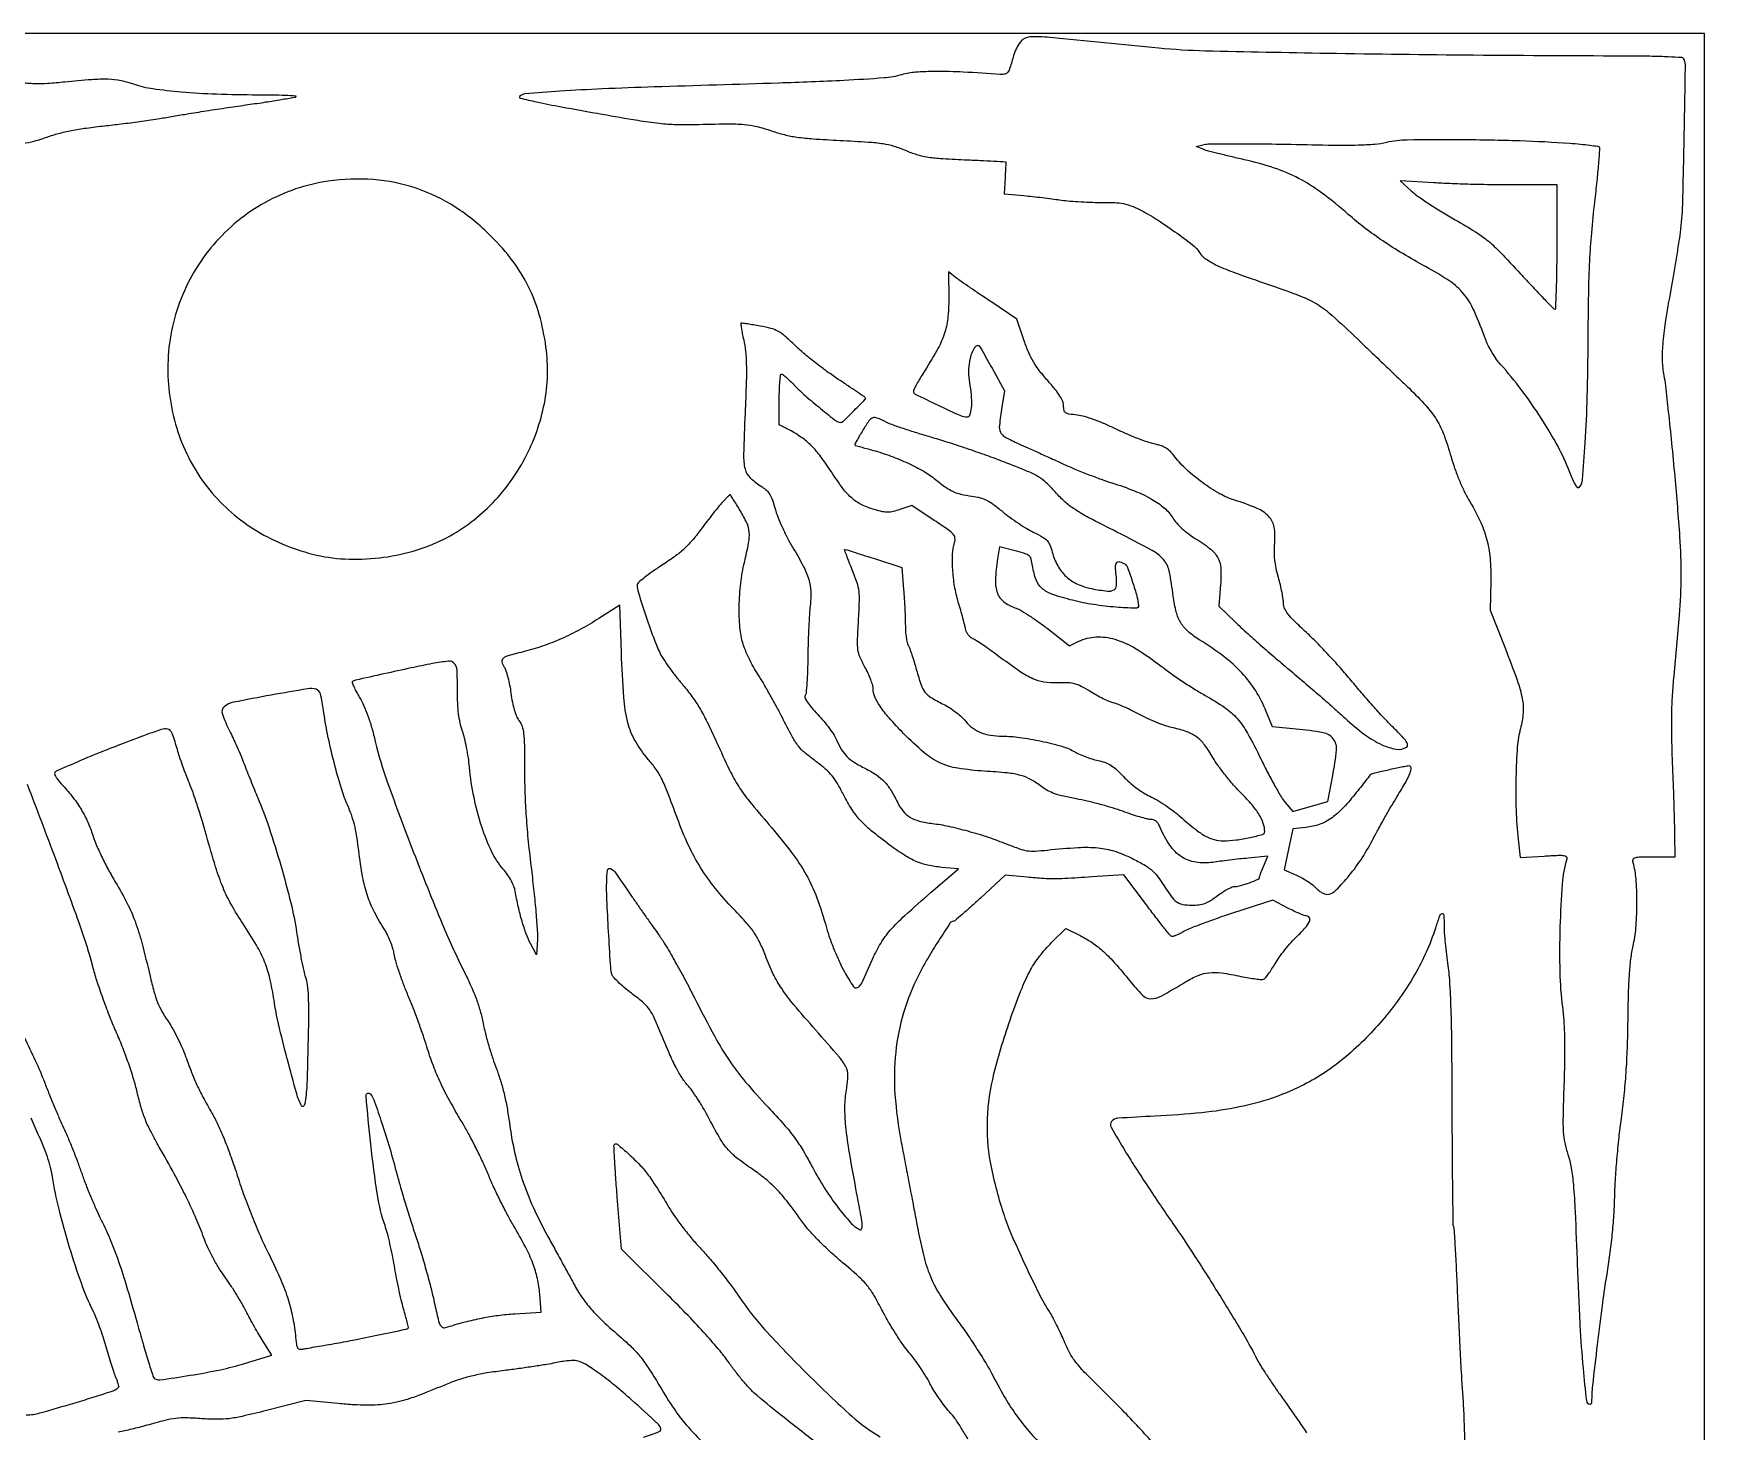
# Model space of a CAD drawing. Header units: millimetres. Extents: x 8 to 202, y 10 to 284.
# Drawn here: x 161.56 to 187.5, y 28.3 to 50 of the extents above; entities that cross this region are included whole.
import ezdxf

# ---------------------------------------------------------------- set-up
doc = ezdxf.new("R2010")
doc.units = ezdxf.units.MM
doc.layers.add('CUT', color=1, linetype='Continuous')
doc.layers.add('ENGRAVE', color=7, linetype='Continuous')

msp = doc.modelspace()

# ---------------------------------------------------------------- linework, layer by layer
at = {"layer": 'CUT'}
msp.add_lwpolyline([(147.5, 10), (187.5, 10), (187.5, 50), (147.5, 50)], close=True, dxfattribs=at)
at = {"layer": 'ENGRAVE'}
for points in [[(176.777, 49.657, -0.006692), (176.72, 49.467, -0.077588), (176.686, 49.398, -0.184506), (176.642, 49.369, -0.074488), (176.57, 49.364, 0.005503), (175.995, 49.399, 0.01334), (175.571, 49.409, 0.017416), (175.255, 49.398, 0.052705), (175.044, 49.36, -0.052049), (174.765, 49.309, -0.006331), (174.142, 49.27, -0.004273), (173.132, 49.229, -0.000719), (171.198, 49.169, 0.003583), (170.392, 49.139, 0.00653), (169.735, 49.102, 0.002667), (169.193, 49.061, 0.178013), (169.11, 49.022, 0.587622), (169.117, 48.996, 0.004852), (169.374, 48.938, 0.007212), (169.755, 48.862, 0.0017), (170.393, 48.747, 0.003202), (170.942, 48.652, 0.012992), (171.278, 48.606, 0.019326), (171.544, 48.587, 0.015891), (171.829, 48.586, -0.003791), (172.336, 48.597, -0.024039), (172.594, 48.588, -0.03998), (172.79, 48.556, -0.023207), (173.019, 48.488, 0.022574), (173.219, 48.429, 0.026403), (173.413, 48.391, 0.01754), (173.666, 48.365, 0.00431), (174.082, 48.34, -0.00358), (174.523, 48.315, -0.021335), (174.752, 48.29, -0.036819), (174.92, 48.252, -0.027285), (175.098, 48.186, 0.025205), (175.271, 48.122, 0.037349), (175.428, 48.084, 0.023595), (175.636, 48.061, 0.004563), (176.012, 48.041, -0.000758), (176.259, 48.03, -0.001264), (176.468, 48.02, -0.000065), (176.655, 48.01, -0.398859), (176.657, 48.007, -0.013809), (176.657, 48.003, -0.000024), (176.653, 47.932, -0.000182), (176.649, 47.851, -0.000113), (176.643, 47.757), (176.629, 47.512), (176.935, 47.483, -0.003994), (177.07, 47.47, -0.002696), (177.224, 47.452, -0.002716), (177.372, 47.433, -0.005402), (177.49, 47.417, 0.016221), (177.612, 47.402, 0.006652), (177.779, 47.39, 0.006573), (177.96, 47.381, 0.00837), (178.126, 47.378, -0.009575), (178.345, 47.374, -0.035169), (178.482, 47.359, -0.045892), (178.597, 47.327, -0.025838), (178.729, 47.268, -0.025393), (178.981, 47.125, -0.013205), (179.28, 46.923, -0.010426), (179.555, 46.718, -0.082232), (179.662, 46.601, 0.098163), (179.763, 46.498, 0.040708), (179.934, 46.401, 0.022616), (180.214, 46.285, 0.004695), (180.717, 46.109, -0.008533), (181.22, 45.928, -0.046422), (181.48, 45.802, -0.045781), (181.714, 45.628, -0.00816), (182.113, 45.259, -0.000037), (182.314, 45.066, -0.000027), (182.539, 44.852, -0.000027), (182.751, 44.648, -0.00006), (182.914, 44.493, -0.01794), (183.177, 44.222, -0.046643), (183.34, 44.005, -0.04849), (183.456, 43.766, -0.020726), (183.566, 43.428, 0.016368), (183.621, 43.254, 0.013064), (183.691, 43.071, 0.01337), (183.766, 42.901, 0.024738), (183.838, 42.767, -0.025464), (184.011, 42.443, -0.044059), (184.117, 42.157, -0.044573), (184.17, 41.858, -0.026763), (184.182, 41.498), (184.173, 41.051), (184.399, 40.475, -0.007189), (184.592, 39.963, -0.038869), (184.671, 39.676, -0.065825), (184.684, 39.455, -0.049295), (184.643, 39.214, 0.049537), (184.594, 38.93, 0.012292), (184.572, 38.458, 0.013073), (184.574, 37.945, 0.019071), (184.605, 37.495), (184.636, 37.21), (185.009, 37.234, -0.004031), (185.23, 37.247, -0.044759), (185.318, 37.243, -0.18942), (185.353, 37.223, -0.24984), (185.36, 37.188, 0.053285), (185.29, 36.806, 0.011471), (185.256, 36.134, 0.012651), (185.253, 35.432, 0.026931), (185.294, 34.891, -0.017324), (185.316, 34.665, -0.010213), (185.326, 34.395, -0.008544), (185.327, 34.072, -0.004955), (185.317, 33.684, 0.002654), (185.303, 33.185, 0.020411), (185.307, 32.951, 0.039026), (185.329, 32.785, 0.027334), (185.38, 32.601, -0.039016), (185.431, 32.395, -0.020771), (185.464, 32.134, -0.010113), (185.491, 31.718, -0.001477), (185.525, 30.874, 0.003705), (185.566, 29.952, 0.009508), (185.614, 29.285, 0.004724), (185.665, 28.779, 0.382571), (185.719, 28.73, 0.094322), (185.732, 28.733, 0.096288), (185.742, 28.74, 0.098475), (185.749, 28.75, 0.103723), (185.752, 28.762, -0.025858), (185.766, 29.018, -0.002326), (185.839, 29.656, -0.003266), (185.919, 30.301, -0.009432), (185.986, 30.747, 0.008756), (186.032, 31.049, 0.008399), (186.068, 31.357, 0.008609), (186.092, 31.657, 0.0108), (186.105, 31.935, -0.010465), (186.116, 32.198, -0.005334), (186.14, 32.528, -0.005296), (186.173, 32.867, -0.007908), (186.209, 33.163, 0.008784), (186.252, 33.518, 0.008855), (186.282, 33.873, 0.008206), (186.302, 34.253, 0.005688), (186.312, 34.683, -0.004233), (186.32, 35.11, -0.010569), (186.336, 35.421, -0.014229), (186.36, 35.664, -0.022913), (186.396, 35.869, 0.037613), (186.437, 36.153, 0.017868), (186.45, 36.523, 0.017492), (186.436, 36.883, 0.051164), (186.393, 37.128, -0.112634), (186.39, 37.181, -0.283944), (186.415, 37.209, -0.069328), (186.484, 37.22, -0.003854), (186.704, 37.222), (187.042, 37.222), (187.039, 37.565, 0.004253), (187.035, 37.748, 0.001135), (187.027, 38.04, 0.001151), (187.016, 38.371, 0.001187), (187.003, 38.699, -0.005508), (186.991, 39.096, -0.00895), (186.991, 39.432, -0.010108), (187.003, 39.736, -0.010945), (187.026, 40.031, 0.005328), (187.112, 40.972, 0.018744), (187.137, 41.58, 0.018832), (187.118, 42.186, 0.005415), (187.042, 43.122, 0.001647), (186.992, 43.646, 0.002111), (186.942, 44.128, 0.001623), (186.897, 44.532, 0.01811), (186.873, 44.692, -0.038783), (186.848, 44.921, -0.027965), (186.855, 45.177, -0.018826), (186.895, 45.516, -0.005746), (186.981, 46.025, 0.002513), (187.022, 46.257, 0.002007), (187.064, 46.508, 0.002029), (187.101, 46.741, 0.005135), (187.125, 46.91, 0.02602), (187.16, 47.346, 0.002678), (187.184, 48.38, 0.000639), (187.203, 49.514, 0.16191), (187.173, 49.609, 0.224489), (187.146, 49.624, 0.002644), (186.934, 49.636, 0.007357), (186.686, 49.644, 0.004663), (186.397, 49.648, -0.001589), (183.913, 49.661, -0.002089), (181.646, 49.689, -0.001555), (179.75, 49.727, -0.019231), (179.03, 49.771, 0.000619), (177.336, 49.938, 0.037024), (177.028, 49.946, 0.224193), (176.881, 49.867, 0.089772)], [(185.409, 48.296, -0.005302), (185.574, 48.282, -0.008012), (185.718, 48.266, -0.003793), (185.839, 48.25, -0.162386), (185.862, 48.239, -0.218872), (185.871, 48.214, -0.001413), (185.853, 47.978, -0.005269), (185.827, 47.707, -0.003296), (185.792, 47.389, 0.007257), (185.743, 46.906, 0.009747), (185.713, 46.468, 0.007781), (185.696, 45.959, 0.002793), (185.688, 45.234, -0.004969), (185.674, 44.361, -0.008994), (185.642, 43.648, -0.00487), (185.601, 43.071, -0.176852), (185.546, 42.952, -0.465059), (185.527, 42.953, -0.025085), (185.49, 43.012, -0.024751), (185.447, 43.097, -0.013616), (185.402, 43.204, 0.033074), (185.226, 43.588, 0.018687), (184.964, 44.029, 0.01818), (184.656, 44.472, 0.022023), (184.335, 44.862, -0.029012), (184.271, 44.942, -0.017985), (184.206, 45.042, -0.018026), (184.148, 45.146, -0.030789), (184.108, 45.237, 0.017035), (183.922, 45.698, 0.067166), (183.761, 45.959, 0.073765), (183.545, 46.155, 0.023235), (183.171, 46.381, -0.009997), (182.815, 46.584, -0.013989), (182.506, 46.78, -0.015163), (182.229, 46.979, -0.016168), (181.971, 47.191, 0.019116), (181.554, 47.528, 0.039671), (181.2, 47.751, 0.041665), (180.827, 47.909, 0.023366), (180.352, 48.041, -0.002805), (180.141, 48.09, -0.003537), (179.946, 48.138, -0.002819), (179.783, 48.18, -0.028192), (179.716, 48.202), (179.612, 48.243), (179.732, 48.274, -0.060875), (179.82, 48.286, -0.001909), (180.179, 48.288, -0.003695), (180.604, 48.287, -0.00255), (181.085, 48.279, 0.00206), (181.738, 48.267, 0.008931), (182.125, 48.269, 0.014787), (182.384, 48.283, 0.038381), (182.568, 48.312, -0.055894), (182.882, 48.351, -0.004343), (183.73, 48.354, -0.006541), (184.634, 48.337, -0.010312)], [(166.137, 47.707, 0.090504), (165.161, 47.377, 0.089365), (164.359, 46.722, 0.088924), (163.833, 45.826, 0.088491), (163.65, 44.801, 0.079359), (163.807, 43.816, 0.086608), (164.262, 42.962, 0.086604), (164.98, 42.312, 0.079344), (165.896, 41.92, 0.048832), (166.397, 41.845, 0.041316), (166.933, 41.862, 0.041192), (167.46, 41.967, 0.047718), (167.936, 42.154, 0.079722), (168.652, 42.674, 0.073821), (169.192, 43.406, 0.074172), (169.494, 44.259, 0.081822), (169.519, 45.133, 0.034286), (169.415, 45.638, 0.047149), (169.249, 46.07, 0.047017), (169.005, 46.465, 0.03383), (168.665, 46.856, 0.053609), (168.112, 47.304, 0.06224), (167.502, 47.598, 0.062579), (166.841, 47.732, 0.055105)], [(182.948, 47.556, 0.032293), (183.046, 47.477, 0.007818), (183.22, 47.359, 0.007988), (183.423, 47.23, 0.007864), (183.631, 47.107, -0.009879), (183.946, 46.92, -0.033165), (184.14, 46.78, -0.0285), (184.329, 46.605, -0.005903), (184.639, 46.275, 0.002291), (184.832, 46.066, 0.003557), (185.001, 45.888, 0.001107), (185.149, 45.736, 0.111236), (185.174, 45.72, 0.508465), (185.189, 45.73, 0.001808), (185.2, 45.988, 0.006324), (185.208, 46.297, 0.003383), (185.211, 46.678), (185.211, 47.65), (184.514, 47.649, -0.003978), (184.209, 47.651, -0.002865), (183.868, 47.658, -0.002894), (183.545, 47.669, -0.00626), (183.296, 47.681), (182.776, 47.714)], [(175.769, 45.883, -0.028906), (175.754, 45.575, -0.056147), (175.7, 45.335, -0.045374), (175.586, 45.082, -0.013251), (175.366, 44.716, 0.008124), (175.31, 44.625, 0.011101), (175.264, 44.542, 0.008086), (175.227, 44.472, 0.115004), (175.221, 44.445, 0.286799), (175.247, 44.404, 0.00231), (175.606, 44.231, 0.004473), (175.951, 44.07, 0.107019), (176.055, 44.048, 0.321929), (176.099, 44.08, 0.055836), (176.123, 44.188, 0.042351), (176.125, 44.343, 0.024201), (176.104, 44.53, -0.028257), (176.084, 44.713, -0.04294), (176.09, 44.873, -0.049416), (176.12, 45.011, -0.062995), (176.176, 45.129, -0.139815), (176.21, 45.158, -0.345708), (176.24, 45.152, -0.043073), (176.282, 45.09, -0.001179), (176.443, 44.803), (176.637, 44.455), (176.595, 44.199, 0.011297), (176.556, 43.918, 0.137311), (176.573, 43.812, 0.163235), (176.642, 43.738, 0.017727), (176.855, 43.633, -0.000587), (176.998, 43.568, -0.000275), (177.184, 43.484, -0.000273), (177.379, 43.396, -0.000383), (177.552, 43.317, 0.008773), (177.729, 43.24, 0.0058), (177.935, 43.157, 0.005837), (178.137, 43.081, 0.011264), (178.301, 43.026, -0.018426), (178.651, 42.902, -0.036098), (178.918, 42.775, -0.045925), (179.114, 42.637, -0.075942), (179.246, 42.485, 0.039016), (179.306, 42.404, 0.024879), (179.388, 42.319, 0.0241), (179.483, 42.24, 0.027504), (179.58, 42.173, -0.02662), (179.822, 42.008, -0.101758), (179.942, 41.871, -0.112804), (179.991, 41.705, -0.036515), (179.989, 41.449), (179.962, 41.113), (180.224, 40.859, 0.009092), (180.362, 40.73, 0.002827), (180.574, 40.541, 0.002825), (180.814, 40.332, 0.003111), (181.048, 40.133, -0.002506), (181.286, 39.931, -0.002099), (181.537, 39.715, -0.002117), (181.764, 39.515, -0.005814), (181.922, 39.372, 0.027109), (182.221, 39.123, 0.05086), (182.491, 38.962, 0.068976), (182.716, 38.893, 0.183331), (182.878, 38.926, 0.305698), (182.892, 38.959, 0.10659), (182.871, 39.01, 0.040569), (182.806, 39.09, 0.00719), (182.67, 39.227, -0.011735), (182.541, 39.359, -0.004807), (182.373, 39.543, -0.004753), (182.196, 39.745, -0.006067), (182.037, 39.934, 0.009581), (181.872, 40.128, 0.006415), (181.676, 40.344, 0.006461), (181.481, 40.548, 0.012643), (181.32, 40.704, -0.006893), (181.131, 40.883, -0.033299), (181.033, 40.992, -0.061698), (180.983, 41.076, -0.104582), (180.965, 41.155, 0.038053), (180.96, 41.221, 0.010206), (180.942, 41.325, 0.01028), (180.916, 41.443, 0.01046), (180.886, 41.558, -0.017794), (180.85, 41.701, -0.025131), (180.83, 41.83, -0.026365), (180.823, 41.956, -0.02297), (180.829, 42.088, 0.063444), (180.82, 42.337, 0.147781), (180.738, 42.503, 0.106083), (180.557, 42.63, 0.024229), (180.204, 42.758, -0.05391), (179.973, 42.858, -0.027925), (179.709, 43.029, -0.027818), (179.461, 43.231, -0.046603), (179.28, 43.43, 0.032366), (179.211, 43.51, 0.061435), (179.144, 43.564, 0.058398), (179.064, 43.601, 0.026618), (178.953, 43.631, -0.030878), (178.847, 43.661, -0.009778), (178.692, 43.718, -0.009722), (178.522, 43.788, -0.01066), (178.36, 43.863, 0.013288), (178.192, 43.94, 0.014822), (178.025, 44.006, 0.015812), (177.876, 44.054, 0.040474), (177.765, 44.076, -0.011379), (177.636, 44.094, -0.106896), (177.584, 44.115, -0.19368), (177.559, 44.15, -0.054098), (177.552, 44.218, 0.097565), (177.538, 44.288, 0.042378), (177.495, 44.372, 0.030164), (177.42, 44.477, 0.011727), (177.305, 44.613, -0.016315), (177.175, 44.77, -0.031688), (177.084, 44.904, -0.032305), (177.012, 45.046, -0.017685), (176.941, 45.229), (176.824, 45.567), (176.421, 45.838, -0.001609), (176.257, 45.948, -0.001757), (176.1, 46.057, -0.001644), (175.965, 46.15, -0.008716), (175.892, 46.203), (175.766, 46.298)], [(172.587, 45.245, -0.031497), (172.616, 45.07, -0.020424), (172.628, 44.866, -0.012609), (172.627, 44.579, -0.00313), (172.609, 44.11, 0.0041), (172.586, 43.464, 0.063488), (172.608, 43.243, 0.14899), (172.688, 43.105, 0.049789), (172.874, 42.963, -0.053555), (172.942, 42.91, -0.067357), (172.992, 42.846, -0.050173), (173.033, 42.758, -0.016721), (173.075, 42.622, 0.028127), (173.116, 42.499, 0.012308), (173.184, 42.341, 0.012135), (173.264, 42.176, 0.015877), (173.346, 42.029, -0.014564), (173.511, 41.735, -0.047807), (173.596, 41.528, -0.06236), (173.627, 41.341, -0.039729), (173.619, 41.119, 0.013836), (173.607, 40.985, 0.004098), (173.596, 40.78, 0.004109), (173.587, 40.549, 0.004419), (173.583, 40.323, -0.005948), (173.578, 40.111, -0.00855), (173.568, 39.924, -0.005104), (173.556, 39.768, -0.121635), (173.542, 39.727, 0.244904), (173.538, 39.689, 0.048821), (173.571, 39.627, 0.033303), (173.634, 39.544, 0.011565), (173.736, 39.432, -0.016466), (173.829, 39.328, -0.014885), (173.918, 39.214, -0.015098), (173.992, 39.108, -0.045085), (174.033, 39.03, 0.034752), (174.107, 38.884, 0.064798), (174.188, 38.78, 0.056536), (174.301, 38.691, 0.020879), (174.478, 38.592, -0.030353), (174.647, 38.493, -0.055444), (174.77, 38.39, -0.052637), (174.87, 38.259, -0.024718), (174.973, 38.071, 0.05602), (175.061, 37.932, 0.087437), (175.167, 37.839, 0.075184), (175.311, 37.778, 0.031993), (175.516, 37.74, -0.024108), (175.766, 37.698, -0.013555), (176.065, 37.624, -0.013073), (176.379, 37.529, -0.014702), (176.674, 37.42, 0.01142), (176.868, 37.348, 0.047356), (176.988, 37.318, 0.049798), (177.11, 37.313, 0.013521), (177.302, 37.328, -0.011999), (177.775, 37.367, -0.039064), (178.089, 37.362, -0.052604), (178.345, 37.309, -0.038876), (178.613, 37.2, -0.012688), (178.796, 37.103, -0.041315), (178.909, 37.027, -0.052087), (178.994, 36.942, -0.030481), (179.078, 36.826, 0.011915), (179.217, 36.617, 0.078155), (179.304, 36.526, 0.119269), (179.398, 36.485, 0.043552), (179.544, 36.472, 0.029714), (179.657, 36.479, 0.059126), (179.744, 36.5, 0.053666), (179.829, 36.542, 0.020656), (179.937, 36.618, -0.020018), (180.016, 36.674, -0.022299), (180.097, 36.721, -0.022337), (180.169, 36.755, -0.098704), (180.215, 36.764, 0.071199), (180.3, 36.776, 0.017189), (180.436, 36.821, 0.009697), (180.571, 36.874, 0.303578), (180.591, 36.902, -0.086877), (180.593, 36.915, -0.002974), (180.61, 36.96, -0.005505), (180.631, 37.015, -0.003806), (180.655, 37.075), (180.72, 37.231), (180.416, 37.202, 0.003837), (180.282, 37.189, 0.002624), (180.129, 37.171, 0.002644), (179.983, 37.153, 0.005344), (179.868, 37.137, -0.07686), (179.602, 37.138, -0.107648), (179.382, 37.223, -0.096519), (179.201, 37.402, -0.052059), (179.051, 37.678, 0.039181), (179.022, 37.736, 0.079151), (178.988, 37.775, 0.095535), (178.949, 37.797, 0.08131), (178.903, 37.804, -0.060943), (178.846, 37.811, -0.008974), (178.736, 37.841, -0.010015), (178.605, 37.881, -0.008456), (178.469, 37.929, 0.014634), (178.313, 37.981, 0.0081), (178.119, 38.037, 0.008071), (177.92, 38.087, 0.01287), (177.748, 38.122, -0.011384), (177.555, 38.162, -0.028067), (177.415, 38.202, -0.037113), (177.307, 38.249, -0.044775), (177.215, 38.309, 0.038771), (177.047, 38.42, 0.06057), (176.887, 38.485, 0.041931), (176.678, 38.524, 0.010003), (176.324, 38.552, -0.024596), (175.91, 38.597, -0.069609), (175.632, 38.682, -0.068011), (175.385, 38.841, -0.022706), (175.07, 39.136, -0.01168), (174.845, 39.377, -0.032621), (174.704, 39.559, -0.047671), (174.623, 39.707, -0.101661), (174.597, 39.834, 0.07541), (174.589, 39.885, 0.016079), (174.559, 39.971, 0.016468), (174.518, 40.069, 0.015013), (174.469, 40.167, -0.019771), (174.392, 40.326, -0.068587), (174.361, 40.436, -0.044238), (174.354, 40.572, -0.004873), (174.369, 40.884, 0.006034), (174.383, 41.188, 0.039028), (174.377, 41.341, 0.050553), (174.346, 41.474, 0.014092), (174.272, 41.675, -0.002165), (174.225, 41.795, -0.003565), (174.186, 41.897, -0.000543), (174.152, 41.988, -0.310533), (174.154, 41.993, -0.26088), (174.159, 41.994, -0.00026), (174.288, 41.955, -0.002356), (174.432, 41.909, -0.001432), (174.601, 41.855), (175.043, 41.711), (175.069, 41.37, -0.004213), (175.079, 41.224, -0.003315), (175.088, 41.065, -0.003352), (175.094, 40.917, -0.008262), (175.096, 40.809, 0.018369), (175.099, 40.718, 0.018452), (175.11, 40.628, 0.018623), (175.124, 40.55, 0.067231), (175.142, 40.503, -0.035656), (175.164, 40.452, -0.006462), (175.198, 40.355, -0.006932), (175.235, 40.241, -0.006233), (175.269, 40.121, 0.014622), (175.341, 39.891, 0.084074), (175.401, 39.778, 0.091225), (175.494, 39.697, 0.018778), (175.684, 39.592, -0.025538), (175.784, 39.535, -0.020165), (175.886, 39.463, -0.020589), (175.975, 39.39, -0.046682), (176.034, 39.325, 0.068583), (176.137, 39.224, 0.065551), (176.264, 39.152, 0.057984), (176.419, 39.109, 0.037591), (176.605, 39.095, -0.035082), (176.869, 39.076, -0.01656), (177.205, 39.017, -0.015388), (177.523, 38.939, -0.064088), (177.705, 38.863, 0.025763), (177.786, 38.821, 0.014699), (177.888, 38.779, 0.014653), (177.994, 38.742, 0.023465), (178.086, 38.718, -0.032863), (178.2, 38.685, -0.054779), (178.29, 38.642, -0.047487), (178.377, 38.575, -0.018764), (178.483, 38.468, 0.026229), (178.573, 38.38, 0.020428), (178.68, 38.293, 0.02078), (178.791, 38.217, 0.033011), (178.892, 38.163, -0.028854), (178.994, 38.11, -0.013265), (179.121, 38.029, -0.013088), (179.251, 37.937, -0.017661), (179.363, 37.846, 0.010901), (179.597, 37.651, 0.040613), (179.756, 37.544, 0.062829), (179.89, 37.49, 0.064658), (180.032, 37.472, 0.032005), (180.228, 37.484, 0.022364), (180.445, 37.522, 0.013746), (180.642, 37.571, 0.336757), (180.674, 37.613, 0.084026), (180.652, 37.74, 0.053043), (180.588, 37.876, 0.040618), (180.477, 38.028, 0.019468), (180.312, 38.206, -0.017012), (180.191, 38.335, -0.012057), (180.064, 38.488, -0.01219), (179.949, 38.64, -0.025102), (179.868, 38.765, 0.029839), (179.739, 38.961, 0.072307), (179.617, 39.083, 0.074932), (179.467, 39.163, 0.033919), (179.253, 39.223, -0.029716), (179.147, 39.252, -0.012949), (179.01, 39.302, -0.012762), (178.866, 39.363, -0.016611), (178.738, 39.427, 0.008927), (178.618, 39.489, 0.009222), (178.496, 39.546, 0.008992), (178.389, 39.592, 0.03857), (178.323, 39.613, -0.042731), (178.26, 39.633, -0.01242), (178.167, 39.676, -0.012387), (178.065, 39.729, -0.012946), (177.966, 39.786, 0.016833), (177.825, 39.867, 0.055751), (177.726, 39.906, 0.055789), (177.621, 39.922, 0.016871), (177.458, 39.923, -0.04321), (177.246, 39.935, -0.07055), (177.073, 39.986, -0.044632), (176.872, 40.1, -0.008557), (176.532, 40.344, 0.005289), (176.414, 40.43, 0.006057), (176.299, 40.51, 0.005504), (176.2, 40.576, 0.034124), (176.146, 40.605, -0.072466), (176.108, 40.63, -0.048581), (176.073, 40.668, -0.048199), (176.046, 40.712, -0.066949), (176.031, 40.756, 0.014866), (176.017, 40.817, 0.002925), (175.989, 40.924, 0.003099), (175.955, 41.048, 0.002872), (175.918, 41.176, -0.029536), (175.861, 41.422, -0.02653), (175.831, 41.682, -0.027659), (175.829, 41.921, -0.062544), (175.86, 42.099, 0.110259), (175.866, 42.171, 0.151222), (175.839, 42.228, 0.055492), (175.76, 42.297, 0.005103), (175.545, 42.444), (175.195, 42.676), (175.013, 42.612, -0.021731), (174.905, 42.579, -0.062076), (174.826, 42.569, -0.056307), (174.743, 42.578, -0.015553), (174.617, 42.61, -0.042426), (174.42, 42.686, -0.066951), (174.269, 42.786, -0.052534), (174.127, 42.94, -0.017004), (173.95, 43.195, 0.01734), (173.785, 43.432, 0.036091), (173.637, 43.603, 0.04235), (173.483, 43.732, 0.035808), (173.301, 43.843), (173.14, 43.925), (173.14, 44.319, -0.007885), (173.142, 44.471, -0.013086), (173.15, 44.598, -0.006691), (173.16, 44.702, -0.382165), (173.173, 44.714, -0.169933), (173.193, 44.707, -0.009218), (173.245, 44.664, -0.013508), (173.305, 44.609, -0.009382), (173.371, 44.544, 0.020138), (173.545, 44.377, 0.009783), (173.781, 44.179, 0.00412), (174.022, 43.986, 0.167945), (174.084, 43.965, 0.193922), (174.136, 43.985, 0.005849), (174.304, 44.151, 0.004388), (174.471, 44.322, 0.43103), (174.469, 44.353, 0.028192), (174.455, 44.364, 0.000252), (174.34, 44.441, 0.000869), (174.209, 44.53, 0.000561), (174.056, 44.632, -0.011334), (173.885, 44.751, -0.007929), (173.697, 44.893, -0.008004), (173.521, 45.035, -0.016474), (173.39, 45.153, 0.010763), (173.223, 45.305, 0.052182), (173.119, 45.379, 0.064107), (173.011, 45.422, 0.021389), (172.845, 45.458, 0.001253), (172.739, 45.476, 0.001863), (172.645, 45.491, 0.000802), (172.565, 45.503, 0.03832), (172.549, 45.505, 0.449025), (172.542, 45.497, 0.00683), (172.551, 45.428, 0.013011), (172.565, 45.344, 0.007615)], [(174.431, 43.835, 0.005984), (174.382, 43.753, 0.009865), (174.343, 43.682, 0.003868), (174.311, 43.622, 0.365093), (174.313, 43.613, 0.088491), (174.324, 43.608, 0.000985), (174.402, 43.584, 0.003025), (174.492, 43.559, 0.001962), (174.597, 43.53, -0.021558), (174.872, 43.442, -0.021033), (175.141, 43.329, -0.022158), (175.381, 43.205, -0.038611), (175.565, 43.078, 0.01478), (175.724, 42.957, 0.048308), (175.838, 42.891, 0.052927), (175.958, 42.851, 0.020433), (176.129, 42.82, -0.032106), (176.255, 42.795, -0.051589), (176.357, 42.756, -0.041959), (176.462, 42.691, -0.014381), (176.604, 42.58, 0.015753), (176.717, 42.492, 0.01105), (176.851, 42.399, 0.011163), (176.982, 42.315, 0.022785), (177.09, 42.257, -0.015905), (177.226, 42.185, -0.076342), (177.295, 42.131, -0.092967), (177.338, 42.064, -0.0298), (177.375, 41.951, 0.062375), (177.462, 41.739, 0.07872), (177.593, 41.572, 0.078503), (177.77, 41.454, 0.061624), (177.989, 41.384, 0.015767), (178.232, 41.346, 0.158314), (178.331, 41.365, 0.260186), (178.374, 41.434, 0.045005), (178.368, 41.593, -0.023111), (178.356, 41.73, -0.183084), (178.376, 41.789, -0.315198), (178.421, 41.802, -0.057301), (178.506, 41.762, -0.1669), (178.546, 41.711, -0.0069), (178.623, 41.487, -0.01213), (178.691, 41.264, -0.04806), (178.715, 41.124, -0.446486), (178.673, 41.08, -0.011236), (178.363, 41.097, -0.019474), (178.017, 41.137, -0.022626), (177.692, 41.203, -0.020304), (177.379, 41.295, -0.096486), (177.217, 41.387, -0.129332), (177.126, 41.52, -0.049038), (177.071, 41.738, 0.030009), (177.049, 41.843, 0.148475), (177.017, 41.894, 0.103718), (176.956, 41.927, 0.011024), (176.801, 41.972), (176.556, 42.035), (176.527, 41.845, 0.026293), (176.495, 41.518, 0.097441), (176.526, 41.314, 0.14384), (176.623, 41.181, 0.085783), (176.797, 41.088, -0.052537), (176.877, 41.053, -0.01142), (177.006, 40.974, -0.011784), (177.152, 40.876, -0.011042), (177.296, 40.769), (177.644, 40.499), (177.787, 40.567, -0.09911), (178.057, 40.635, -0.086033), (178.346, 40.599, -0.063938), (178.677, 40.451, -0.028092), (179.071, 40.178, 0.011386), (179.224, 40.065, 0.007069), (179.407, 39.939, 0.00709), (179.592, 39.82, 0.012704), (179.748, 39.728, -0.023401), (180.055, 39.538, -0.062341), (180.247, 39.367, -0.05356), (180.407, 39.139, -0.013882), (180.614, 38.741, 0.00707), (180.722, 38.524, 0.008017), (180.833, 38.319, 0.007393), (180.932, 38.148, 0.043332), (180.993, 38.064), (181.111, 37.928), (181.381, 38.005), (181.651, 38.082), (181.729, 38.483, 0.023169), (181.788, 38.882, 0.194196), (181.738, 39.054, 0.183962), (181.582, 39.148, 0.020454), (181.16, 39.206), (180.794, 39.24), (180.698, 39.477, 0.044078), (180.534, 39.797, 0.047092), (180.32, 40.076, 0.04234), (180.037, 40.332, 0.026005), (179.666, 40.587, -0.039911), (179.486, 40.718, -0.079701), (179.372, 40.852, -0.074222), (179.301, 41.021, -0.030848), (179.255, 41.265, 0.019349), (179.19, 41.661, 0.130471), (179.102, 41.837, 0.089242), (178.927, 41.977, 0.006542), (178.379, 42.262, -0.003951), (177.946, 42.485, -0.022936), (177.724, 42.615, -0.039558), (177.573, 42.73, -0.030485), (177.427, 42.879, 0.023504), (177.284, 43.028, 0.057346), (177.163, 43.12, 0.03568), (176.993, 43.204, 0.004807), (176.624, 43.351, 0.006524), (176.358, 43.45, 0.00419), (176.048, 43.558, 0.00421), (175.742, 43.659, 0.007879), (175.492, 43.735, -0.005377), (175.274, 43.8, -0.006001), (175.065, 43.867, -0.005566), (174.888, 43.929, -0.031325), (174.797, 43.969, 0.022674), (174.658, 44.032, 0.184971), (174.59, 44.033, 0.153945), (174.532, 43.988, 0.014417)], [(172.259, 42.726, 0.015536), (172.203, 42.662, 0.003766), (172.115, 42.553, 0.00386), (172.016, 42.426, 0.00383), (171.919, 42.298, -0.017365), (171.783, 42.127, -0.030466), (171.658, 41.998, -0.028525), (171.512, 41.879, -0.013223), (171.31, 41.741, 0.009913), (171.166, 41.644, 0.014846), (171.044, 41.553, 0.009704), (170.949, 41.473, 0.218243), (170.934, 41.442, 0.077184), (170.953, 41.32, 0.004073), (171.075, 40.947, 0.006499), (171.202, 40.585, 0.029269), (171.291, 40.378, 0.029041), (171.346, 40.284, 0.01024), (171.435, 40.155, 0.010126), (171.539, 40.017, 0.011709), (171.644, 39.889, -0.020935), (171.783, 39.713, -0.024045), (171.901, 39.534, -0.019232), (172.02, 39.313, -0.007689), (172.166, 39.003, 0.006831), (172.369, 38.568, 0.028623), (172.51, 38.315, 0.029151), (172.678, 38.083, 0.007268), (172.979, 37.724, -0.014802), (173.331, 37.29, -0.035888), (173.558, 36.945, -0.038952), (173.722, 36.588, -0.020445), (173.872, 36.123, 0.01756), (173.925, 35.956, 0.011325), (173.997, 35.766, 0.011386), (174.077, 35.583, 0.020985), (174.151, 35.438, 0.015739), (174.288, 35.214, 0.370451), (174.354, 35.195, 0.180297), (174.419, 35.26, 0.00482), (174.588, 35.637, -0.033891), (174.714, 35.88, -0.044039), (174.862, 36.082, -0.028649), (175.088, 36.311, -0.006462), (175.498, 36.672), (175.921, 37.034), (175.665, 37.059, -0.029538), (175.445, 37.093, -0.047893), (175.264, 37.151, -0.041389), (175.081, 37.249, -0.016484), (174.847, 37.41, -0.01166), (174.567, 37.628, -0.0366), (174.394, 37.791, -0.044256), (174.265, 37.96, -0.023946), (174.135, 38.188, 0.015511), (174.041, 38.361, 0.037458), (173.958, 38.481, 0.041345), (173.863, 38.58, 0.022967), (173.733, 38.685, -0.013483), (173.54, 38.835, -0.055378), (173.437, 38.941, -0.041899), (173.346, 39.08, -0.005504), (173.182, 39.393, 0.005865), (173.091, 39.566, 0.004459), (172.987, 39.753, 0.004509), (172.887, 39.928, 0.010516), (172.808, 40.056, -0.016643), (172.739, 40.171, -0.012671), (172.671, 40.301, -0.012854), (172.613, 40.427, -0.029123), (172.577, 40.525, -0.051408), (172.529, 40.781, -0.025083), (172.518, 41.113, -0.024392), (172.542, 41.467, -0.030173), (172.599, 41.792, 0.012224), (172.664, 42.095, 0.067107), (172.673, 42.262, 0.087575), (172.635, 42.404, 0.028722), (172.533, 42.596, 0.002797), (172.476, 42.69, 0.004536), (172.425, 42.769, 0.000966), (172.381, 42.838, 0.253135), (172.375, 42.841, 0.194527), (172.368, 42.838, 0.002536), (172.336, 42.807, 0.00687), (172.3, 42.77, 0.0044)], [(165.255, 39.732, 0.005047), (164.67, 39.621, 0.128729), (164.526, 39.551, 0.309235), (164.496, 39.439, 0.032254), (164.608, 39.176, -0.008101), (164.663, 39.062, -0.00478), (164.726, 38.924, -0.004781), (164.786, 38.785, -0.008164), (164.833, 38.667, 0.003014), (164.879, 38.549, 0.001693), (164.936, 38.405, 0.00169), (164.995, 38.26, 0.00276), (165.046, 38.137, -0.019574), (165.221, 37.675, -0.010387), (165.403, 37.091, -0.010363), (165.559, 36.507, -0.022399), (165.649, 36.051, 0.005469), (165.683, 35.837, 0.005925), (165.722, 35.63, 0.005604), (165.759, 35.453, 0.028472), (165.786, 35.356, -0.054127), (165.814, 35.234, -0.01826), (165.828, 35.052, -0.012252), (165.833, 34.789, -0.003576), (165.827, 34.384, -0.002648), (165.812, 33.793, -0.016486), (165.793, 33.491, -0.056204), (165.765, 33.362, -0.651399), (165.727, 33.359, -0.059194), (165.65, 33.547, -0.004354), (165.503, 34.087, -0.006474), (165.368, 34.63, -0.020857), (165.298, 34.996, 0.019941), (165.234, 35.334, 0.039319), (165.152, 35.595, 0.036504), (165.026, 35.852, 0.014915), (164.819, 36.182, -0.018929), (164.637, 36.478, -0.0301), (164.507, 36.745, -0.023936), (164.391, 37.067, -0.007652), (164.249, 37.555, 0.006624), (164.186, 37.775, 0.005534), (164.113, 38.008, 0.005589), (164.041, 38.219, 0.015169), (163.984, 38.366, -0.007925), (163.933, 38.495, -0.005702), (163.879, 38.639, -0.00576), (163.831, 38.778, -0.012378), (163.798, 38.887, 0.013929), (163.723, 39.127, 0.189243), (163.665, 39.196, 0.198993), (163.577, 39.205, 0.01562), (163.349, 39.129, 0.004374), (162.751, 38.902, 0.00899), (162.287, 38.713, 0.003676), (161.917, 38.55, 0.363682), (161.894, 38.503, 0.08118), (161.906, 38.475, 0.015378), (161.938, 38.428, 0.016057), (161.979, 38.376, 0.014127), (162.024, 38.325, -0.024133), (162.181, 38.14, -0.028793), (162.309, 37.952, -0.030152), (162.409, 37.759, -0.03221), (162.484, 37.559, 0.030043), (162.534, 37.422, 0.010202), (162.622, 37.23, 0.010102), (162.728, 37.022, 0.011454), (162.839, 36.826, -0.016063), (163.02, 36.499, -0.030206), (163.141, 36.222, -0.024012), (163.245, 35.894, -0.006768), (163.374, 35.373, 0.010031), (163.435, 35.134, 0.025837), (163.492, 34.964, 0.032382), (163.557, 34.825, 0.026813), (163.643, 34.687, -0.021947), (163.713, 34.576, -0.012181), (163.789, 34.437, -0.01213), (163.859, 34.291, -0.019138), (163.912, 34.162, 0.005509), (164.019, 33.878, 0.015326), (164.102, 33.681, 0.015984), (164.195, 33.495, 0.006453), (164.334, 33.247, -0.02207), (164.428, 33.064, -0.011944), (164.529, 32.831, -0.010749), (164.632, 32.561, -0.008322), (164.733, 32.263, 0.009928), (164.835, 31.962, 0.008005), (164.957, 31.643, 0.008144), (165.086, 31.337, 0.012341), (165.208, 31.076, -0.011832), (165.387, 30.695, -0.024147), (165.506, 30.387, -0.028352), (165.582, 30.103, -0.02534), (165.629, 29.802, 0.008321), (165.646, 29.659, 0.087273), (165.664, 29.604, 0.231868), (165.694, 29.582, 0.098607), (165.744, 29.583, -0.01015), (165.8, 29.594, -0.001212), (165.925, 29.617, -0.001445), (166.072, 29.642, -0.001187), (166.23, 29.669, 0.007968), (166.523, 29.722, 0.003225), (166.92, 29.803, 0.000679), (167.341, 29.892, 0.114576), (167.383, 29.912, 0.293989), (167.385, 29.918, 0.00088), (167.364, 30.002, 0.004496), (167.34, 30.097, 0.002747), (167.309, 30.209, -0.010513), (167.273, 30.347, -0.005086), (167.233, 30.525, -0.005042), (167.195, 30.712, -0.007224), (167.166, 30.878, 0.009591), (167.136, 31.041, 0.007441), (167.098, 31.217, 0.007532), (167.057, 31.38, 0.017968), (167.021, 31.5, -0.044418), (166.904, 31.971, -0.010911), (166.799, 32.762, -0.008083), (166.728, 33.517, -0.755503), (166.795, 33.541, -0.072064), (166.859, 33.421, -0.006174), (166.972, 33.091, -0.008301), (167.094, 32.7, -0.007292), (167.208, 32.289, 0.006529), (167.263, 32.091, 0.00304), (167.339, 31.836, 0.003011), (167.422, 31.57, 0.004203), (167.499, 31.332, -0.00735), (167.576, 31.092, -0.005048), (167.656, 30.818, -0.00509), (167.728, 30.552, -0.010308), (167.778, 30.341, 0.004043), (167.838, 30.073, 0.043365), (167.872, 29.967, 0.153215), (167.909, 29.924, 0.217928), (167.958, 29.918, -0.009838), (168.263, 30.005, -0.015484), (168.528, 30.066, -0.016928), (168.777, 30.107, -0.015826), (169.035, 30.132), (169.446, 30.159), (169.423, 30.434, 0.03412), (169.386, 30.68, 0.036408), (169.315, 30.913, 0.029397), (169.199, 31.172, 0.012746), (169.015, 31.502, -0.011897), (168.918, 31.674, -0.006785), (168.81, 31.886, -0.006773), (168.706, 32.103, -0.011142), (168.625, 32.289, 0.011267), (168.544, 32.474, 0.007075), (168.442, 32.687, 0.007101), (168.336, 32.894, 0.012882), (168.242, 33.059, -0.008544), (168.036, 33.417, -0.01686), (167.886, 33.708, -0.019408), (167.771, 33.98, -0.016756), (167.671, 34.274, 0.009557), (167.616, 34.444, 0.004655), (167.539, 34.659, 0.004615), (167.456, 34.881, 0.006652), (167.377, 35.076, -0.009077), (167.304, 35.258, -0.009056), (167.238, 35.444, -0.008933), (167.187, 35.607, -0.034922), (167.164, 35.711, 0.039236), (167.143, 35.801, 0.019686), (167.103, 35.912, 0.019396), (167.053, 36.023, 0.026775), (166.999, 36.119, -0.026126), (166.84, 36.397, -0.04061), (166.737, 36.653, -0.034257), (166.666, 36.953, -0.013122), (166.606, 37.376, 0.015141), (166.58, 37.558, 0.019267), (166.545, 37.724, 0.020602), (166.499, 37.877, 0.023224), (166.442, 38.019, -0.033453), (166.343, 38.284, -0.01066), (166.23, 38.691, -0.010986), (166.129, 39.125, -0.018019), (166.066, 39.497, 0.024408), (166.019, 39.75, 0.270897), (165.951, 39.822, 0.112156), (165.82, 39.83, 0.003085)], [(182.592, 38.57, 0.002935), (182.489, 38.547, 0.004669), (182.401, 38.526, 0.00123), (182.325, 38.506, 0.190112), (182.318, 38.501, -0.025296), (182.312, 38.494, -0.000092), (182.243, 38.406, -0.00049), (182.164, 38.306, -0.000308), (182.071, 38.19, -0.022841), (181.87, 37.961, -0.052525), (181.695, 37.813, -0.065462), (181.519, 37.724, -0.058401), (181.319, 37.68), (181.111, 37.659), (181.043, 37.339), (180.976, 37.019), (181.168, 36.936, -0.023861), (181.249, 36.897, -0.018397), (181.334, 36.846, -0.018735), (181.409, 36.793, -0.041627), (181.462, 36.746, 0.034287), (181.506, 36.705, 0.034079), (181.555, 36.67, 0.036122), (181.603, 36.646, 0.100039), (181.639, 36.639, 0.195067), (181.761, 36.688, 0.025087), (181.958, 36.899, 0.02789), (182.163, 37.173, 0.026559), (182.34, 37.471, -0.004715), (182.433, 37.644, -0.003336), (182.54, 37.836, -0.003367), (182.644, 38.019, -0.007108), (182.728, 38.158, 0.008971), (182.862, 38.383, 0.036962), (182.931, 38.525, 0.097058), (182.945, 38.604, 0.432382), (182.914, 38.633, 0.02643), (182.879, 38.628, 0.002565), (182.797, 38.613, 0.00325), (182.698, 38.593, 0.002565)]]:
    msp.add_lwpolyline(points, format="xyb", close=True, dxfattribs=at)
for points in [[(161.406, 48.295, 0.036106), (161.576, 48.329, 0.020403), (161.777, 48.392, -0.02259), (161.952, 48.447, -0.01585), (162.153, 48.493, -0.01356), (162.389, 48.532, -0.008278), (162.668, 48.567, 0.004682), (162.924, 48.596, 0.003216), (163.213, 48.634, 0.003242), (163.491, 48.675, 0.006584), (163.709, 48.711, -0.003977), (163.936, 48.749, -0.001596), (164.247, 48.799, -0.001579), (164.583, 48.85, -0.001996), (164.893, 48.895, 0.002472), (165.172, 48.936, 0.003911), (165.411, 48.974, 0.001016), (165.618, 49.009, 0.155113), (165.639, 49.02, 0.650857), (165.635, 49.029, 0.002083), (165.473, 49.036, 0.006062), (165.277, 49.042, 0.003437), (165.041, 49.044, -0.008225), (164.406, 49.056, -0.012656), (163.857, 49.089, -0.014093), (163.415, 49.139, -0.047886), (163.133, 49.207, 0.033934), (162.925, 49.264, 0.040665), (162.723, 49.288, 0.027601), (162.465, 49.282, 0.007171), (162.051, 49.245, -0.010431), (161.787, 49.223, -0.022095), (161.582, 49.219, -0.020179), (161.367, 49.234, -0.007355)], [(176.065, 28.188, 0.013814), (175.965, 28.358, 0.014406), (175.866, 28.507, 0.033896), (175.782, 28.611, -0.022947), (175.704, 28.702, -0.013202), (175.619, 28.819, -0.013173), (175.539, 28.941, -0.021403), (175.478, 29.049, 0.020405), (175.416, 29.16, 0.010939), (175.331, 29.292, 0.010875), (175.239, 29.423, 0.016712), (175.152, 29.532, -0.023588), (175.06, 29.652, -0.010178), (174.949, 29.819, -0.010045), (174.837, 30.003, -0.013109), (174.742, 30.175, 0.012647), (174.608, 30.419, 0.04136), (174.503, 30.571, 0.036653), (174.368, 30.712, 0.008377), (174.118, 30.929, -0.011104), (173.947, 31.08, -0.009935), (173.775, 31.244, -0.010017), (173.627, 31.397, -0.030377), (173.535, 31.509, 0.007722), (173.293, 31.835, 0.022431), (173.112, 32.049, 0.030013), (172.945, 32.208, 0.027594), (172.756, 32.352, -0.014343), (172.498, 32.537, -0.047853), (172.346, 32.678, -0.04848), (172.224, 32.845, -0.015005), (172.073, 33.118, 0.011232), (171.988, 33.275, 0.010195), (171.894, 33.433, 0.010266), (171.803, 33.57, 0.032005), (171.735, 33.658, -0.035727), (171.631, 33.792, -0.027872), (171.538, 33.951, -0.017188), (171.43, 34.18, -0.00414), (171.267, 34.568, 0.014906), (171.181, 34.761, 0.053903), (171.11, 34.874, 0.052835), (171.016, 34.971, 0.013935), (170.846, 35.105, -0.015301), (170.734, 35.194, -0.019478), (170.637, 35.282, -0.01777), (170.563, 35.361, -0.131251), (170.54, 35.407, -0.034048), (170.52, 35.559, -0.001672), (170.49, 36.066, -0.002576), (170.464, 36.56, -0.015565), (170.461, 36.817, -0.027147), (170.475, 37.017, -0.530227), (170.521, 37.04, -0.114038), (170.602, 36.968, -0.003495), (170.858, 36.597, 0.002079), (170.954, 36.458, 0.001335), (171.066, 36.297, 0.001342), (171.177, 36.141, 0.002518), (171.267, 36.015, -0.022114), (171.366, 35.865, -0.005724), (171.511, 35.616, -0.005812), (171.671, 35.327, -0.005894), (171.823, 35.036, 0.007109), (172.139, 34.434, 0.023672), (172.371, 34.052, 0.02793), (172.617, 33.727, 0.013183), (172.968, 33.336, -0.008439), (173.212, 33.068, -0.022174), (173.375, 32.866, -0.024506), (173.51, 32.663, -0.012494), (173.66, 32.395, 0.019593), (173.844, 32.079, 0.02105), (174.047, 31.786, 0.021163), (174.242, 31.551, 0.086623), (174.387, 31.437, 0.435094), (174.418, 31.447, 0.124891), (174.428, 31.503, 0.025794), (174.409, 31.643, 0.002358), (174.345, 31.99, -0.004879), (174.229, 32.628, -0.017291), (174.173, 33.04, -0.026651), (174.159, 33.345, -0.040219), (174.182, 33.609, 0.03328), (174.204, 33.83, 0.128395), (174.174, 33.963, 0.058652), (174.073, 34.112, 0.003264), (173.703, 34.537, -0.006436), (173.366, 34.927, -0.026119), (173.177, 35.178, -0.036032), (173.047, 35.404, -0.021563), (172.924, 35.69, 0.018386), (172.838, 35.894, 0.040466), (172.754, 36.04, 0.032942), (172.638, 36.189, 0.00873), (172.433, 36.41, -0.022203), (172.144, 36.738, -0.030178), (171.917, 37.059, -0.029992), (171.728, 37.407, -0.02153), (171.559, 37.815, 0.003618), (171.405, 38.228, 0.023359), (171.316, 38.431, 0.039708), (171.23, 38.577, 0.024178), (171.106, 38.734, -0.048554), (170.906, 39.017, -0.068451), (170.79, 39.303, -0.043429), (170.727, 39.697, -0.009194), (170.69, 40.393), (170.663, 41.13), (170.341, 40.922, -0.018852), (170.051, 40.751, -0.020462), (169.757, 40.606, -0.021052), (169.46, 40.49, -0.02289), (169.163, 40.403, 0.00827), (168.933, 40.342, 0.101322), (168.853, 40.301, 0.290616), (168.835, 40.249, 0.085902), (168.87, 40.167, -0.065795), (168.898, 40.109, -0.016175), (168.928, 40.006, -0.016282), (168.955, 39.885, -0.015629), (168.975, 39.761, 0.016495), (168.997, 39.624, 0.024147), (169.026, 39.505, 0.027884), (169.06, 39.409, 0.059489), (169.099, 39.34, -0.077037), (169.147, 39.249, -0.054947), (169.172, 39.136, -0.024354), (169.183, 38.953, -0.003034), (169.186, 38.555, 0.009), (169.192, 38.202, 0.008365), (169.211, 37.841, 0.00776), (169.244, 37.456, 0.005692), (169.292, 37.03, -0.004361), (169.331, 36.685, -0.005066), (169.363, 36.357, -0.00453), (169.384, 36.078, -0.029973), (169.385, 35.938), (169.373, 35.702), (169.279, 35.879, -0.034371), (169.212, 36.029, -0.017292), (169.147, 36.225, -0.015884), (169.089, 36.45, -0.013617), (169.042, 36.69, 0.053966), (169.02, 36.767, 0.02985), (168.979, 36.854, 0.02766), (168.922, 36.945, 0.025445), (168.855, 37.032, -0.067121), (168.678, 37.302, -0.031538), (168.522, 37.689, -0.029235), (168.402, 38.142, -0.027303), (168.331, 38.616, 0.014128), (168.314, 38.76, 0.010601), (168.286, 38.917, 0.010739), (168.254, 39.064, 0.024073), (168.223, 39.174, -0.029509), (168.187, 39.301, -0.023048), (168.163, 39.442, -0.019393), (168.15, 39.608, -0.010883), (168.145, 39.81, 0.011793), (168.138, 40.125, 0.178849), (168.096, 40.224, 0.234043), (168.005, 40.257, 0.021193), (167.758, 40.221, 0.005244), (167.428, 40.154, 0.002499), (167.005, 40.062, 0.000551), (166.563, 39.963, 0.081459), (166.515, 39.943, 0.362487), (166.509, 39.927, 0.013407), (166.536, 39.864, 0.018864), (166.574, 39.786, 0.01144), (166.625, 39.696, -0.030628), (166.692, 39.568, -0.01904), (166.756, 39.41, -0.016726), (166.815, 39.224, -0.011642), (166.87, 39.011, 0.028994), (167.055, 38.387, 0.00569), (167.465, 37.29, 0.006286), (167.909, 36.182, 0.018259), (168.253, 35.432, -0.011652), (168.357, 35.212, -0.017321), (168.438, 35.014, -0.019077), (168.498, 34.828, -0.020331), (168.542, 34.641, 0.014572), (168.579, 34.48, 0.008247), (168.632, 34.287, 0.008228), (168.692, 34.094, 0.013389), (168.75, 33.933, -0.017913), (168.815, 33.745, -0.016043), (168.869, 33.546, -0.01495), (168.914, 33.331, -0.011466), (168.951, 33.094, 0.023114), (169.031, 32.639, 0.026202), (169.151, 32.213, 0.025132), (169.32, 31.787, 0.018431), (169.548, 31.332, -0.000042), (169.663, 31.121, -0.000037), (169.783, 30.902, -0.000037), (169.892, 30.704, -0.000112), (169.965, 30.569, 0.029104), (170.089, 30.37, 0.029615), (170.235, 30.189, 0.022496), (170.433, 29.988, 0.00836), (170.729, 29.724, -0.022778), (170.878, 29.583, -0.027245), (171.004, 29.437, -0.022196), (171.132, 29.256, -0.009148), (171.29, 28.999, 0.014732), (171.506, 28.656, 0.031739), (171.696, 28.408, 0.017861), (171.973, 28.113, 0.002073)], [(161.423, 34.413, -0.013006), (161.593, 34.064, -0.015461), (161.736, 33.725, 0.00423), (161.809, 33.538, 0.003354), (161.892, 33.337, 0.003391), (161.971, 33.152, 0.008461), (162.032, 33.018, -0.01135), (162.092, 32.885, -0.004853), (162.166, 32.705, -0.004799), (162.241, 32.512, -0.006297), (162.305, 32.334, 0.00821), (162.371, 32.154, 0.005896), (162.45, 31.956, 0.005956), (162.53, 31.769, 0.012763), (162.597, 31.626, -0.015152), (162.745, 31.309, -0.016901), (162.868, 30.994, -0.01218), (162.998, 30.596, -0.003724), (163.174, 29.989, 0.002384), (163.265, 29.672, 0.003712), (163.346, 29.399, 0.001133), (163.419, 29.164, 0.119422), (163.437, 29.135, 0.237166), (163.524, 29.106, 0.004883), (163.995, 29.177, 0.012054), (164.467, 29.264, 0.022649), (164.842, 29.361), (165.265, 29.491), (165.129, 29.704, -0.008905), (165.067, 29.804, -0.004678), (164.994, 29.931, -0.004652), (164.922, 30.062, -0.007131), (164.862, 30.177, 0.014688), (164.797, 30.296, 0.007509), (164.709, 30.443, 0.007454), (164.614, 30.591, 0.011109), (164.526, 30.718, -0.021306), (164.439, 30.849, -0.013506), (164.348, 31.008, -0.013545), (164.267, 31.171, -0.022985), (164.209, 31.311, 0.016805), (164.092, 31.606, 0.011328), (163.94, 31.934, 0.009882), (163.75, 32.301, 0.006524), (163.518, 32.717, -0.011189), (163.389, 32.953, -0.023629), (163.301, 33.144, -0.025045), (163.235, 33.334, -0.014269), (163.174, 33.57, 0.017351), (163.119, 33.777, 0.009946), (163.038, 34.024, 0.009632), (162.943, 34.28, 0.011097), (162.842, 34.521, -0.011252), (162.744, 34.757, -0.007447), (162.641, 35.032, -0.007496), (162.549, 35.302, -0.014424), (162.485, 35.522, 0.021544), (162.296, 36.134, 0.004528), (161.911, 37.185, 0.000752), (161.473, 38.344, 0.343931)], [(178.983, 28.076, 0.005964), (178.75, 28.335, 0.005895), (178.494, 28.607, 0.007568), (178.252, 28.85, -0.004153), (177.922, 29.178, -0.02398), (177.757, 29.361, -0.041991), (177.655, 29.51, -0.034679), (177.572, 29.683, 0.011661), (177.521, 29.802, 0.008442), (177.459, 29.932, 0.008535), (177.397, 30.054, 0.018354), (177.343, 30.146, -0.025013), (177.177, 30.438, -0.007395), (176.953, 30.901, -0.007468), (176.741, 31.372, -0.023546), (176.619, 31.697, -0.032105), (176.419, 32.485, -0.056157), (176.371, 33.155, -0.051855), (176.472, 33.856, -0.02342), (176.741, 34.745, -0.009161), (176.907, 35.187, -0.030392), (177.039, 35.468, -0.04138), (177.18, 35.682, -0.0318), (177.366, 35.891), (177.588, 36.11), (177.809, 36.001, -0.03607), (177.997, 35.891, -0.033874), (178.171, 35.752, -0.027202), (178.355, 35.566, -0.012366), (178.575, 35.303, 0.026579), (178.776, 35.077, 0.193626), (178.906, 35.021, 0.134025), (179.065, 35.06, 0.010551), (179.443, 35.281, -0.036158), (179.641, 35.382, -0.075925), (179.807, 35.425, -0.060697), (180.002, 35.422, -0.016568), (180.305, 35.368, 0.008554), (180.424, 35.345, 0.011601), (180.533, 35.329, 0.008662), (180.624, 35.319, 0.115124), (180.657, 35.323, 0.129822), (180.682, 35.342, 0.013168), (180.729, 35.402, 0.015779), (180.781, 35.478, 0.011944), (180.834, 35.564, -0.024417), (180.898, 35.663, -0.013173), (180.986, 35.779, -0.013092), (181.082, 35.893, -0.020062), (181.172, 35.986, 0.019961), (181.302, 36.121, 0.071433), (181.368, 36.22, 0.22663), (181.367, 36.278, 0.287996), (181.323, 36.306, -0.089678), (181.288, 36.312, -0.010127), (181.214, 36.342, -0.01201), (181.126, 36.381, -0.009489), (181.032, 36.428), (180.8, 36.551), (180.172, 36.347, 0.005506), (179.922, 36.262, 0.006571), (179.688, 36.177, 0.00574), (179.492, 36.101, 0.042104), (179.403, 36.055, -0.021848), (179.345, 36.023, -0.029857), (179.291, 36, -0.030129), (179.246, 35.986, -0.197484), (179.223, 35.99, -0.085502), (179.199, 36.011, -0.001601), (179.094, 36.143, -0.003868), (178.973, 36.298, -0.002572), (178.837, 36.477), (178.489, 36.942), (177.989, 36.91, -0.001332), (177.567, 36.884, -0.01393), (177.394, 36.879, -0.020344), (177.243, 36.885, -0.004501), (176.985, 36.907), (176.647, 36.94), (176.26, 36.581, -0.003723), (176.109, 36.444, -0.005819), (175.977, 36.328, -0.001973), (175.862, 36.23, -0.17697), (175.841, 36.223, 0.250313), (175.794, 36.198, 0.003643), (175.616, 35.926, 0.010466), (175.443, 35.647, 0.017216), (175.31, 35.403, 0.042132), (175.069, 34.802, 0.047702), (174.946, 34.193, 0.044404), (174.935, 33.536, 0.029506), (175.033, 32.789, -0.000377), (175.085, 32.521, -0.00021), (175.147, 32.194, -0.000209), (175.21, 31.863, -0.000339), (175.263, 31.582, 0.011639), (175.376, 31.046, 0.039935), (175.485, 30.708, 0.044203), (175.641, 30.409, 0.0167), (175.908, 30.021, -0.008317), (176.056, 29.813, -0.006669), (176.208, 29.585, -0.006748), (176.343, 29.37, -0.017011), (176.434, 29.209, 0.01052), (176.631, 28.85, 0.021861), (176.803, 28.58, 0.023969), (176.987, 28.342, 0.015686), (177.219, 28.085, -0.013143)], [(183.786, 27.962, 0.001663), (183.768, 28.551, 0.010155), (183.751, 28.855, -0.004417), (183.733, 29.124, -0.001388), (183.711, 29.527, -0.001387), (183.689, 29.976, -0.001536), (183.67, 30.411, 0.001649), (183.652, 30.81, 0.002624), (183.634, 31.152, 0.000563), (183.616, 31.451, 0.124044), (183.608, 31.478, -0.135787), (183.6, 31.506, -0.000208), (183.593, 32.031, -0.001642), (183.587, 32.62, -0.001011), (183.584, 33.315, 0.001726), (183.579, 34.189, 0.004794), (183.568, 34.803, 0.006419), (183.549, 35.246, 0.02184), (183.521, 35.533, -0.005956), (183.499, 35.706, -0.005517), (183.48, 35.884, -0.005511), (183.466, 36.042, -0.018364), (183.463, 36.147, 0.016719), (183.457, 36.314, 0.455694), (183.426, 36.338, 0.259008), (183.385, 36.302, 0.011324), (183.322, 36.117, -0.056068), (183, 35.392, -0.043836), (182.501, 34.688, -0.044038), (181.891, 34.087, -0.058395), (181.236, 33.664, -0.033193), (180.776, 33.474, -0.030327), (180.281, 33.341, -0.025465), (179.699, 33.252, -0.013386), (178.97, 33.198, 0.003765), (178.393, 33.166, 0.203594), (178.297, 33.118, 0.31499), (178.289, 33.027, 0.008221), (178.508, 32.655, 0.006115), (178.649, 32.43, 0.002609), (178.843, 32.132, 0.002581), (179.054, 31.816, 0.003391), (179.25, 31.531, -0.008325), (179.591, 31.021, -0.004831), (179.985, 30.399, -0.004545), (180.347, 29.804, -0.017117), (180.557, 29.421, 0.022195), (180.607, 29.331, 0.005484), (180.699, 29.188, 0.005601), (180.807, 29.027, 0.005583), (180.918, 28.868, -0.003064), (181.042, 28.694, -0.001901), (181.184, 28.489, -0.001906), (181.323, 28.286, -0.00344)], [(161.453, 28.564, 0.067994), (161.664, 28.593, 0.005323), (162.21, 28.751, 0.003625), (162.77, 28.925, 0.120085), (162.89, 28.997, 0.270639), (162.892, 29.007, 0.008056), (162.88, 29.049, 0.013988), (162.862, 29.1, 0.008945), (162.839, 29.158, -0.016803), (162.81, 29.237, -0.005012), (162.769, 29.359, -0.005021), (162.727, 29.497, -0.00541), (162.688, 29.633, 0.012204), (162.646, 29.774, 0.00877), (162.592, 29.93, 0.008864), (162.535, 30.077, 0.018849), (162.485, 30.187, -0.02986), (162.313, 30.592, -0.012132), (162.126, 31.16, -0.012228), (161.962, 31.756, -0.021396), (161.859, 32.257, 0.023672), (161.829, 32.402, 0.015534), (161.782, 32.565, 0.015184), (161.722, 32.73, 0.018099), (161.655, 32.882, -0.009706), (161.592, 33.02, -0.00843), (161.531, 33.166, -0.008509)], [(173.756, 28.097, -0.003462), (173.214, 28.521, -0.007058), (172.795, 28.862, -0.029718), (172.702, 28.95, -0.011896), (172.586, 29.08, -0.011723), (172.466, 29.227, -0.014501), (172.362, 29.369, 0.024769), (172.22, 29.555, 0.008685), (171.999, 29.809, 0.007869), (171.725, 30.103, 0.005692), (171.41, 30.422), (170.69, 31.136), (170.626, 31.939, -0.002354), (170.602, 32.248, -0.0038), (170.586, 32.512, -0.000761), (170.573, 32.743, -0.212606), (170.58, 32.761, -0.388952), (170.627, 32.763, -0.009523), (170.805, 32.608, -0.01867), (170.982, 32.435, -0.0333), (171.111, 32.279, -0.010417), (171.178, 32.182, -0.00458), (171.263, 32.051, -0.00453), (171.351, 31.911, -0.006059), (171.428, 31.782, 0.023004), (171.517, 31.642, 0.010483), (171.646, 31.468, 0.010355), (171.789, 31.291, 0.014019), (171.927, 31.136, -0.013202), (172.07, 30.975, -0.00778), (172.234, 30.776, -0.00778), (172.391, 30.572, -0.013183), (172.516, 30.395, 0.038304), (172.912, 29.889, 0.01206), (173.579, 29.195, 0.011237), (174.267, 28.541, 0.05342), (174.706, 28.222, -0.036107)], [(171.032, 28.216, 0.012263), (171.276, 28.303, 0.395643), (171.301, 28.355, 0.132578), (171.255, 28.426, 0.00165), (170.851, 28.792, 0.011226), (170.583, 29.022, 0.016546), (170.338, 29.21, 0.017338), (170.13, 29.349, 0.080684), (169.997, 29.403, 0.068438), (169.95, 29.408, 0.013662), (169.865, 29.402, 0.014213), (169.766, 29.389, 0.012825), (169.664, 29.37, -0.010872), (169.533, 29.346, -0.003169), (169.33, 29.314, -0.003183), (169.1, 29.281, -0.003403), (168.875, 29.251, 0.00892), (168.605, 29.213, 0.016394), (168.387, 29.17, 0.019292), (168.199, 29.119, 0.021427), (168.022, 29.056, -0.0024), (167.622, 28.895, -0.0137), (167.407, 28.816, -0.023223), (167.243, 28.769, -0.017722), (167.059, 28.733, -0.025178), (166.911, 28.717, -0.016311), (166.74, 28.712, -0.013688), (166.538, 28.719, -0.007962), (166.296, 28.738), (165.793, 28.785), (165.179, 28.63, -0.004854), (164.806, 28.54, -0.025508), (164.598, 28.504, -0.034952), (164.418, 28.494, -0.014552), (164.175, 28.504, 0.012142), (163.937, 28.516, 0.036334), (163.775, 28.508, 0.031685), (163.603, 28.476, 0.007555), (163.323, 28.401, -0.0109), (163.088, 28.34, -0.016131), (162.878, 28.297, -0.017371)]]:
    msp.add_lwpolyline(points, format="xyb", dxfattribs=at)

doc.saveas('drawing.dxf')
